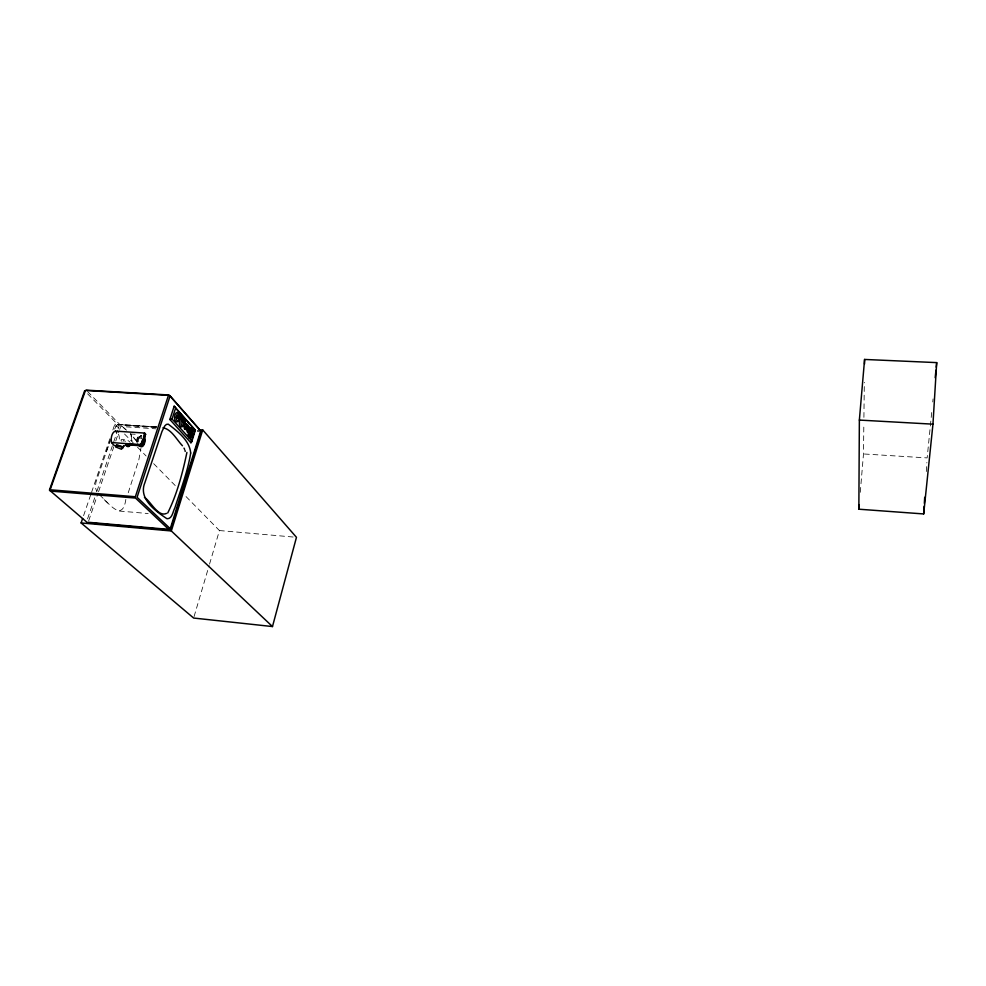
<?xml version="1.0" encoding="UTF-8"?>
<svg xmlns="http://www.w3.org/2000/svg" width="986" height="986" viewBox="0 0 986 986"><rect width="100%" height="100%" fill="white"/><g stroke="black" fill="none" stroke-linecap="round" stroke-linejoin="round"><path stroke-width="0.74" stroke-dasharray="4.93 3.7" d="M860.273 492.322L863.49 453.954L863.847 423.475M863.909 417.374L864.315 382.309M926.31 471.542L926.877 462.459M931.696 412.53L927.148 457.911L863.49 453.954M932.756 401.943L933.064 398.923M194.069 616.583L209.118 565.545M209.55 564.091L219.434 530.542L184.924 495.44M123.053 441.445L123.386 440.471L125.542 441.334M87.557 518.858L94.952 497.092M96.924 491.287L113.205 443.392M113.698 441.938L117.642 430.327M118.135 428.873L119.121 425.964L84.734 390.875M88.691 520.805L98.045 493.234M98.538 491.78L113.797 446.794M115.769 440.988L119.22 430.833M119.713 429.378L120.699 426.482L155.961 428.824M83.588 515.666L91.032 493.875M91.525 492.433L109.877 438.671M112.86 429.958L114.844 424.153L157.267 426.95M128.242 492.778L138.903 459.501L140.924 448.297M106.55 451.07L110.075 440.988M110.777 439.029L95.962 482.191L95.334 487.367L96.714 491.484M125.863 499.421C122.252 523.258 108.448 502.305 99.734 495.194M114.635 429.046L116.718 425.373L118.221 424.522L156.897 427.061M115.806 426.691L116.718 425.373M156.108 427.012L118.221 424.522L121.993 426.297L126.984 430.66M155.813 427.591L120.538 425.262L87.298 391.232M197.237 430.327L200.306 430.537M197.36 431.572L200.429 431.769M135.168 434.271L129.24 433.865A6.039 3.278 -86.1 0 1 131.15 442.603M140.517 435.541L141.577 435.418A5.374 2.859 -86.1 0 0 138.841 441.506M139.445 436.539L140.357 436.601M119.368 511.056L148.171 513.533M219.434 530.542L293.446 537.05M104.196 499.692L108.423 503.636M123.62 427.628L125.838 429.711M114.844 424.153L119.158 428.54M124.544 434.025L133.172 442.8M137.485 447.188L146.113 455.963M153.656 463.642L175.225 485.568M133.283 437.069L138.028 442.689L130.275 433.877A6.791 3.685 -86.1 0 1 131.964 440.952M121.561 441.173A4.72 1.676 17.4 0 1 124.211 439.411A4.72 1.676 17.4 0 1 130.078 442.431M138.471 441.605A6.052 3.229 -86.1 0 1 140.567 435.294M137.029 441.334A5.14 2.748 -86.1 0 1 138.804 435.985A5.14 2.748 -86.1 0 1 141.935 437.02M137.757 442.394A4.055 2.169 -86.1 0 1 139.014 436.958A4.055 2.169 -86.1 0 1 141.836 438.807M136.832 442.332A4.055 2.169 -86.1 0 1 138.089 436.897A4.055 2.169 -86.1 0 1 140.912 438.745M118.48 434.21A6.779 3.734 -86.1 0 1 119.195 440.064"/><path stroke-width="1.48" d="M858.855 509.207L859.361 420.073L864.586 359.446L936.7 362.614L932.953 424.165L923.672 513.94L858.855 509.207L859.25 504.61M864.525 364.019L864.586 359.446M180.167 416.265L176.876 416.375L176.358 417.337L180.068 418.187L180.758 416.339M176.358 417.337L176.827 418.274L180.635 418.187L180.623 416.4M923.672 513.94L924.141 506.36M924.338 503.341L924.708 497.277M181.966 419.358L184.148 422.957L184.197 425.73L184.887 421.959L183.433 419.703L181.966 419.358L183.532 425.804L184.185 425.755M935.184 377.749L935.948 370.181M936.244 367.162L936.7 362.614M116.94 444.969A6.779 3.734 -86.1 0 1 113.538 444.908L111.529 442.554L111.208 440.039A7.839 4.326 -86.1 0 1 113.994 431.88L115.424 431.104L144.535 433.076L145.595 434.321L141.996 445.167L125.838 444.02L125.604 444.686L141.799 445.845L141.047 444.538L144.141 437.562L144.769 433.335L145.645 434.419L144.72 433.803M145.213 435.319L141.996 445.253L141.047 444.538M141.996 445.167L141.799 445.845L140.715 444.612L143.833 437.439L144.535 433.076M82.59 518.574L81.111 522.937L193.638 618.049L272.481 626.554L296.466 537.321L202.722 429.945L199.69 429.748M272.481 626.554L171.33 530.961L202.722 429.945M200.429 431.769L170.011 529.507L88.21 522.26M170.874 529.309L201.243 431.412L169.949 395.768M191.457 430.907L189.324 437.698L190.643 431.819M191.604 431.893L189.891 437.328L190.557 438.03L193.219 429.551L191.494 429.107M191.789 431.757L190.015 437.414L188.93 437.254M190.557 438.03L192.43 430.968M191.863 434.247L192.134 433.359L192.258 434.69M190.914 442.763L194.981 429.76L174.165 406.183L169.863 419.481L190.914 442.763L191.666 441.938A1.319 1.097 53.6 0 0 191.937 441.321M195.29 430.364L191.925 441.075L172.069 419.038L175.607 408.093L195.29 430.364L194.981 429.76M192.048 428.232L190.31 427.776L192.048 428.232L189.374 436.712L187.747 435.935L189.029 431.856M188.141 436.379L190.705 428.22M190.027 431.782L188.708 436.009L189.374 436.712M190.162 431.856L188.819 436.095L187.747 435.935M189.102 436.441L191.284 427.838M170.824 529.223L137.079 497.289L170.097 395.904M116.866 445.068L116.163 447.139L121.5 449.259L123.792 445.808M117.839 445.968L118.172 444.994M50.348 491.065L135.513 498.066L169.333 529.975L87.471 522.716L49.423 490.091L84.66 390.752M183.532 425.804L184.345 424.695L182.632 419.568L183.347 419.617M166.498 513.386C158.191 517.527 150.55 501.11 144.461 497.363M177.024 417.374L177.739 416.523L180.771 416.4M167.731 512.991C177.012 494.245 182.62 472.923 186.909 452.438M116.163 447.139L117.753 445.758L123.102 447.878M124.211 445.869L122.116 447.669L122.437 446.695L119.589 445.561M188.634 432.484L188.992 432.188A2.748 1.38 -86.4 0 0 189.534 431.141M185.775 429.28L186.12 428.984A2.761 1.393 -86.5 0 0 186.428 428.528M171.921 419.112L169.863 419.481M162.986 427.727C171.564 429.341 176.642 439.682 182.459 445.783M193.219 429.551L192.455 429.169M859.361 420.073L932.953 424.165M86.226 390.136L169.136 394.992L200.306 430.537M176.876 416.375L177.603 416.412M176.827 418.274L177.542 418.323M181.806 420.677L182.521 420.726M188.72 437.661L190.286 437.759M111.529 442.554L140.715 444.612M81.111 522.937L171.33 530.961M115.424 431.104L116.631 432.324M174.165 406.183L175.138 407.156A1.356 1.122 55.3 0 1 175.557 407.834M125.604 444.686L126.381 445.82A6.791 3.685 -86.1 0 0 129.733 445.882M182.706 420.702L183.088 421.367M184 448.1L184.555 449.185M184.949 450.282L185.195 451.44M190.335 429.058L190.212 428.392A2.872 1.43 -86.4 0 0 189.029 427.049L188.314 427.468A2.748 1.38 -86.4 0 0 187.537 429.921L187.685 431.313A2.872 1.43 -86.4 0 0 188.881 432.644M184.123 424.485L184.16 425.262M187.513 426.568L187.365 425.176A2.884 1.442 -86.5 0 0 186.157 423.832L185.442 424.239A2.761 1.393 -86.5 0 0 184.715 426.778L184.813 428.097A2.884 1.442 -86.5 0 0 186.009 429.44M186.872 425.804L186.896 426.531M129.302 445.117A4.733 1.676 17.3 0 1 128.698 445.512M144.757 438.067A6.052 3.229 -86.1 0 1 143.352 445.66A6.052 3.229 -86.1 0 1 139.199 444.969M144.412 438.363A5.374 2.859 -86.1 0 1 143.167 445.105A5.374 2.859 -86.1 0 1 139.494 444.489M142.551 439.855A5.14 2.748 -86.1 0 1 142.465 441.457M142.107 442.973A5.14 2.748 -86.1 0 1 141.54 444.267M140.788 445.191A5.14 2.748 -86.1 0 1 137.646 444.193M129.585 445.204A6.039 3.278 -86.1 0 1 125.838 444.02M187.439 427.295A2.761 1.393 -86.5 0 1 186.736 429.021L185.405 429.403A2.884 1.454 -86.5 0 1 184.197 428.06L184.049 426.655A2.761 1.393 -86.5 0 1 184.826 424.19L185.553 423.783A2.884 1.454 -86.5 0 1 186.748 425.139M189.411 430.414A1.528 0.764 -86.4 0 1 190.002 428.503A1.528 0.764 -86.4 0 1 190.902 429.502M190.89 430.278A1.479 0.739 -86.4 0 1 190.138 431.412A1.479 0.739 -86.4 0 1 189.46 430.389M190.298 430.5A2.748 1.38 -86.4 0 1 189.595 432.225L188.264 432.595A2.872 1.442 -86.4 0 1 187.081 431.264L186.921 429.884A2.748 1.38 -86.4 0 1 187.697 427.419L188.425 427.012A2.872 1.442 -86.4 0 1 189.608 428.355M191.087 429.403A1.91 0.949 -86.4 0 0 189.978 428.146A1.849 0.924 -86.4 0 0 189.238 430.463A1.91 0.949 -86.4 0 0 190.36 431.708A1.836 0.924 -86.4 0 0 191.062 430.364M190.68 453.03C187.697 471.838 180.623 489.808 174.855 507.901C172.895 511.204 172.377 519.104 166.979 518.735C155.554 511.093 138.151 498.78 144.868 482.746L161.975 431.474L164.662 426.051L166.375 424.424L168.249 424.153C177.394 431.215 189.706 440.434 190.68 453.03M192.763 429.908C193.17 433.236 194.267 427.567 192.763 429.908M168.446 395.349L135.353 496.747L50.15 489.771L85.474 390.468L168.446 395.349M187.808 427.788A1.528 0.764 -86.5 0 0 187.537 425.262A1.528 0.764 -86.5 0 0 186.539 427.185A1.528 0.764 -86.5 0 0 187.808 427.788M187.932 428.072A1.91 0.961 -86.5 0 0 187.599 424.892A1.91 0.961 -86.5 0 0 186.342 427.295A1.91 0.961 -86.5 0 0 187.932 428.072M184.394 424.535A3.796 1.91 -86.6 0 0 183.31 418.545A3.796 1.91 -86.6 0 0 181.128 423.844A3.796 1.91 -86.6 0 0 184.394 424.535M183.642 424.719A4.733 2.391 -86.6 0 0 182.003 417.509A4.733 2.391 -86.6 0 0 179.501 424.448A4.733 2.391 -86.6 0 0 183.642 424.719M179.674 419.617A3.821 1.935 -86.8 0 0 178.676 413.491A3.821 1.935 -86.8 0 0 176.383 418.693A3.821 1.935 -86.8 0 0 179.674 419.617M178.823 420.061A4.757 2.428 -86.8 0 0 177.517 412.468A4.757 2.428 -86.8 0 0 174.695 419.038A4.757 2.428 -86.8 0 0 178.823 420.061"/></g></svg>
